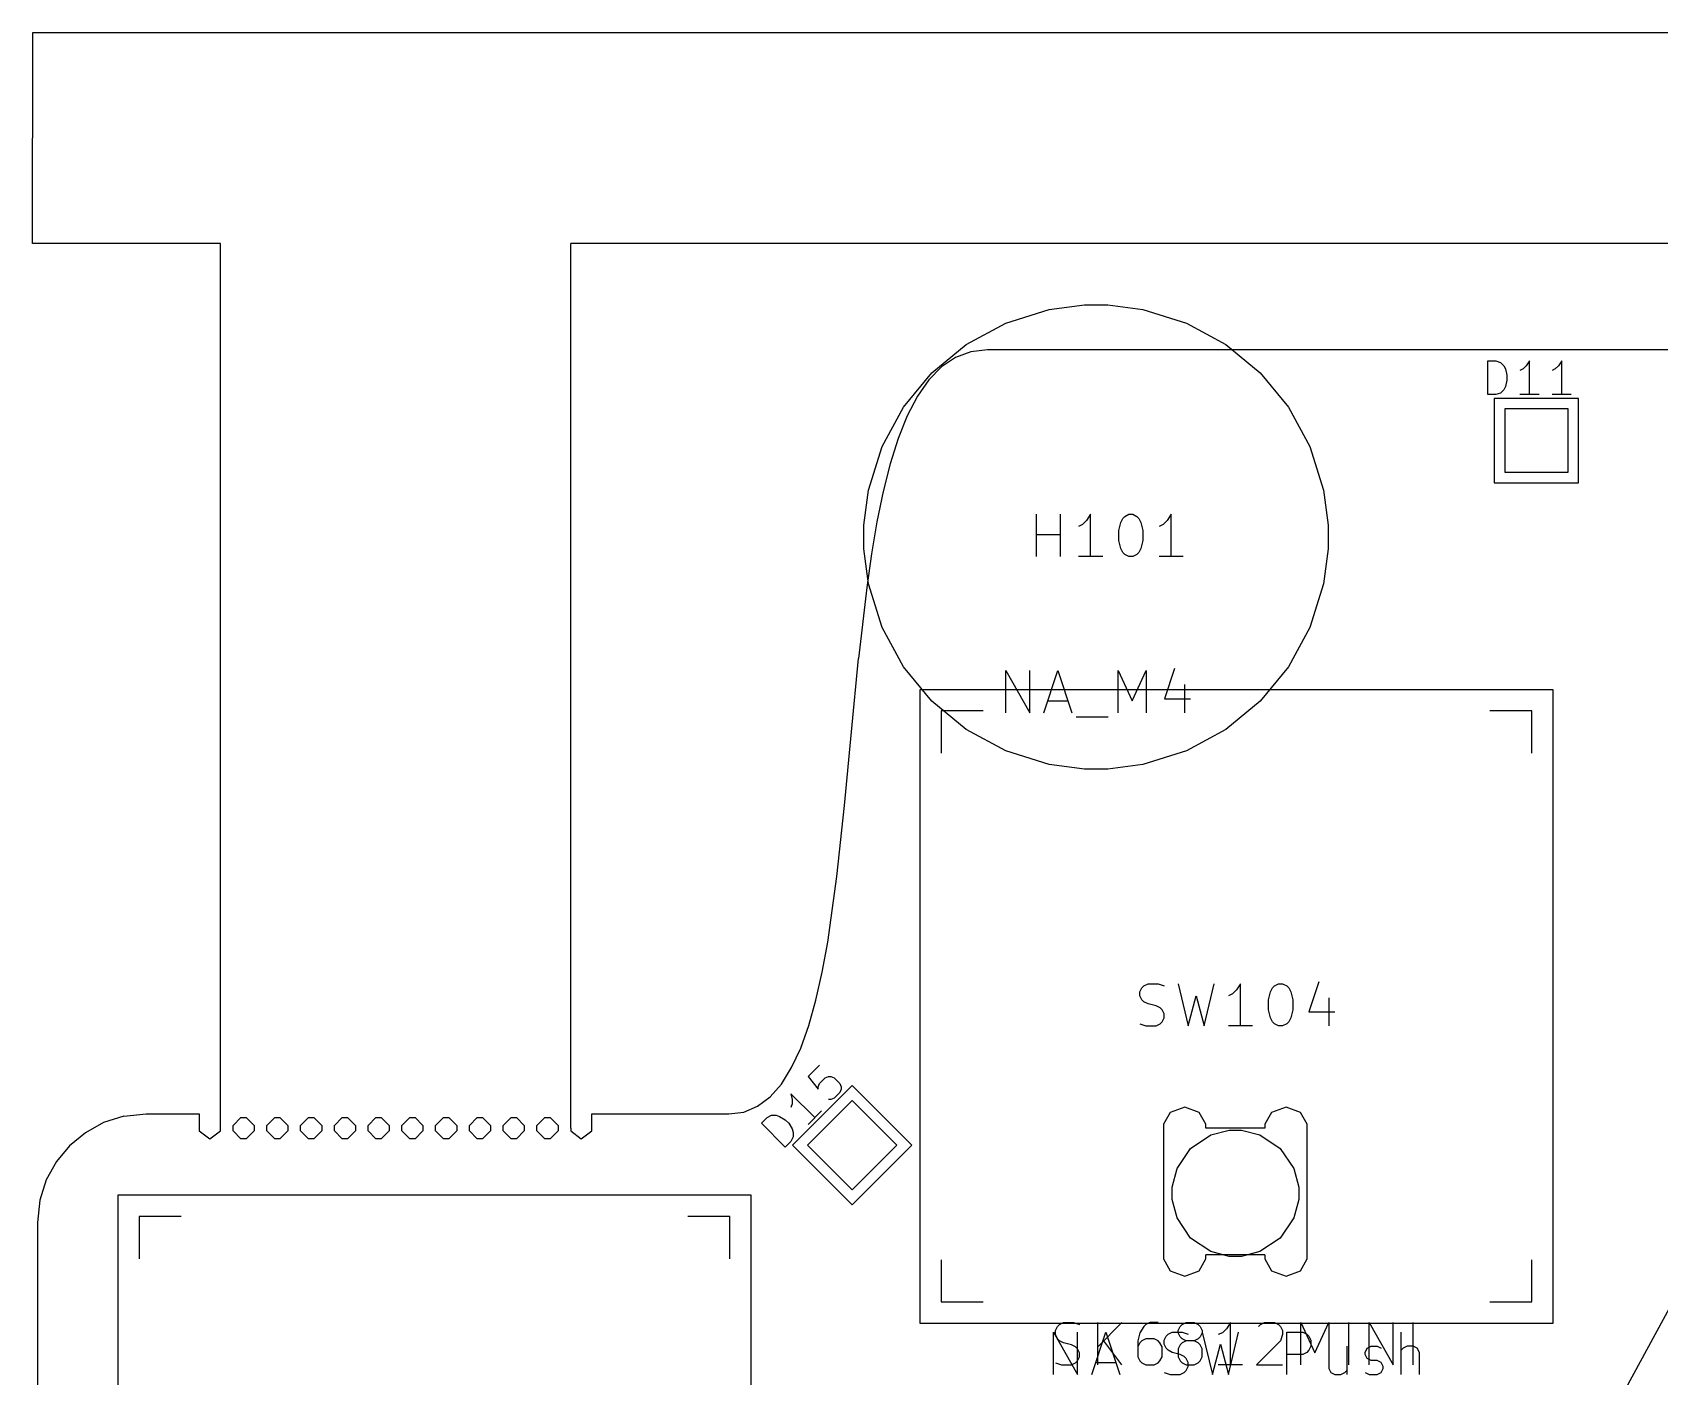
# Model space of a CAD drawing. Extents: x 0 to 141, y 0 to 216.
# Drawn here: x 0.06 to 38.61, y 183.81 to 215.65 of the extents above; entities that cross this region are included whole.
import ezdxf

# ---------------------------------------------------------------- set-up
doc = ezdxf.new("R2010")
doc.units = 0
doc.layers.get('0').update_dxf_attribs({"linetype": 'CONTINUOUS'})

msp = doc.modelspace()

# ---------------------------------------------------------------- linework, layer by layer
at = {"color": 0}
for p, q in [((0.06063, 210.65), (0.07028, 215.649)), ((0.07028, 215.649), (134.151, 215.649)), ((4.51033, 210.65), (0.06063, 210.65)), ((4.51033, 189.695), (4.51033, 210.65)), ((12.8102, 189.695), (12.8102, 210.65)), ((80.4115, 210.65), (12.8102, 210.65)), ((23.118, 208.767), (24.1501, 209.087)), ((24.1501, 209.087), (24.9811, 209.199)), ((24.9811, 209.199), (25.2595, 209.199)), ((25.2595, 209.199), (25.5364, 209.199)), ((25.5364, 209.199), (26.3674, 209.087)), ((26.3674, 209.087), (27.3995, 208.767)), ((22.1823, 208.26), (23.118, 208.767)), ((27.3995, 208.767), (28.3338, 208.26)), ((21.3692, 207.588), (22.1823, 208.26)), ((28.3338, 208.26), (29.1483, 207.588)), ((21.926, 207.953), (21.5938, 207.73)), ((22.2911, 208.087), (21.926, 207.953)), ((22.688, 208.132), (22.2911, 208.087)), ((54.58, 208.132), (22.688, 208.132)), ((34.5364, 207.071), (34.5364, 207.871)), ((34.5364, 207.871), (34.7279, 207.871)), ((34.7279, 207.871), (34.8423, 207.833)), ((34.8423, 207.833), (34.9181, 207.757)), ((35.5272, 207.871), (35.4513, 207.757)), ((35.5272, 207.071), (35.5272, 207.871)), ((36.2892, 207.871), (36.2133, 207.757)), ((36.2892, 207.071), (36.2892, 207.871)), ((20.6968, 206.775), (21.3692, 207.588)), ((21.2948, 207.424), (21.0247, 207.035)), ((21.5938, 207.73), (21.2948, 207.424)), ((29.1483, 207.588), (29.8194, 206.775)), ((34.9181, 207.757), (34.9567, 207.68)), ((34.9567, 207.68), (34.9939, 207.529)), ((34.9939, 207.414), (34.9567, 207.261)), ((34.9939, 207.529), (34.9939, 207.414)), ((35.3755, 207.68), (35.2986, 207.643)), ((35.4513, 207.757), (35.3755, 207.68)), ((36.1379, 207.68), (36.0606, 207.643)), ((36.2133, 207.757), (36.1379, 207.68)), ((21.0247, 207.035), (20.785, 206.571)), ((34.7279, 207.071), (34.5364, 207.071)), ((34.8423, 207.109), (34.7279, 207.071)), ((34.9181, 207.185), (34.8423, 207.109)), ((34.9567, 207.261), (34.9181, 207.185)), ((35.7558, 207.071), (35.2986, 207.071)), ((36.5181, 207.071), (36.0606, 207.071)), ((20.1896, 205.84), (20.6968, 206.775)), ((29.8194, 206.775), (30.3265, 205.84)), ((36.6889, 206.983), (34.6893, 206.983)), ((34.6893, 206.983), (34.6893, 204.983)), ((36.4395, 206.733), (34.9388, 206.733)), ((34.9388, 206.733), (34.9388, 205.233)), ((36.4395, 205.233), (36.4395, 206.733)), ((36.6889, 204.983), (36.6889, 206.983)), ((20.785, 206.571), (20.57, 206.035)), ((19.8699, 204.808), (20.1896, 205.84)), ((20.57, 206.035), (20.3812, 205.434)), ((30.3265, 205.84), (30.6462, 204.808)), ((20.3812, 205.434), (20.2144, 204.774)), ((34.9388, 205.233), (36.4395, 205.233)), ((19.7583, 203.977), (19.8699, 204.808)), ((20.2144, 204.774), (20.067, 204.06)), ((30.6462, 204.808), (30.7592, 203.977)), ((34.6893, 204.983), (36.6889, 204.983)), ((19.7583, 203.699), (19.7583, 203.977)), ((20.067, 204.06), (19.9388, 203.301)), ((23.8442, 203.236), (23.8442, 204.236)), ((24.4161, 203.236), (24.4161, 204.236)), ((24.9397, 203.998), (24.8447, 203.95)), ((25.0348, 204.093), (24.9397, 203.998)), ((25.1299, 204.236), (25.0348, 204.093)), ((25.1299, 203.236), (25.1299, 204.236)), ((25.7969, 203.854), (25.8451, 204.045)), ((25.8451, 204.045), (25.8919, 204.141)), ((25.8919, 204.141), (25.9402, 204.188)), ((25.9402, 204.188), (26.0353, 204.236)), ((26.0353, 204.236), (26.1304, 204.236)), ((26.1304, 204.236), (26.2254, 204.188)), ((26.2254, 204.188), (26.2737, 204.141)), ((26.2737, 204.141), (26.3205, 204.045)), ((26.3205, 204.045), (26.3688, 203.854)), ((26.8442, 203.998), (26.7491, 203.95)), ((26.9393, 204.093), (26.8442, 203.998)), ((27.0343, 204.236), (26.9393, 204.093)), ((27.0343, 203.236), (27.0343, 204.236)), ((30.7592, 203.977), (30.7592, 203.699)), ((19.7583, 203.422), (19.7583, 203.699)), ((23.8442, 203.76), (24.4161, 203.76)), ((25.7969, 203.616), (25.7969, 203.854)), ((25.8451, 203.426), (25.7969, 203.616)), ((26.3688, 203.616), (26.3205, 203.426)), ((26.3688, 203.854), (26.3688, 203.616)), ((30.7592, 203.699), (30.7592, 203.422)), ((19.8699, 202.591), (19.7583, 203.422)), ((19.9388, 203.301), (19.8245, 202.504)), ((25.4165, 203.236), (24.8447, 203.236)), ((25.8919, 203.331), (25.8451, 203.426)), ((25.9402, 203.284), (25.8919, 203.331)), ((26.0353, 203.236), (25.9402, 203.284)), ((26.1304, 203.236), (26.0353, 203.236)), ((26.2254, 203.284), (26.1304, 203.236)), ((26.2737, 203.331), (26.2254, 203.284)), ((26.3205, 203.426), (26.2737, 203.331)), ((27.321, 203.236), (26.7491, 203.236)), ((30.7592, 203.422), (30.6462, 202.591)), ((19.8245, 202.504), (19.6301, 200.824)), ((20.1896, 201.559), (19.8699, 202.591)), ((30.6462, 202.591), (30.3265, 201.559)), ((20.6968, 200.624), (20.1896, 201.559)), ((30.3265, 201.559), (29.8194, 200.624)), ((19.462, 199.082), (19.6301, 200.824)), ((21.3692, 199.81), (20.6968, 200.624)), ((23.1166, 199.536), (23.1166, 200.536)), ((23.1166, 200.536), (23.6871, 199.536)), ((23.6871, 199.536), (23.6871, 200.536)), ((24.0206, 199.536), (24.3541, 200.536)), ((24.3541, 200.536), (24.6876, 199.536)), ((25.7831, 199.536), (25.7831, 200.536)), ((25.7831, 200.536), (26.1166, 199.821)), ((26.1166, 199.821), (26.4487, 200.536)), ((26.4487, 200.536), (26.4487, 199.536)), ((27.1157, 200.583), (26.8773, 199.869)), ((29.8194, 200.624), (29.1483, 199.81)), ((36.0839, 200.079), (21.084, 200.079)), ((21.084, 200.079), (21.084, 185.079)), ((27.3541, 200.203), (27.3541, 199.536)), ((36.0839, 185.079), (36.0839, 200.079)), ((22.1823, 199.139), (21.3692, 199.81)), ((24.1157, 199.821), (24.5925, 199.821)), ((26.8773, 199.869), (27.4974, 199.869)), ((29.1483, 199.81), (28.3338, 199.139)), ((22.5833, 199.578), (21.5842, 199.578)), ((21.5842, 199.578), (21.5842, 198.578)), ((24.7826, 199.441), (25.5447, 199.441)), ((35.5836, 199.578), (34.5833, 199.578)), ((35.5836, 198.578), (35.5836, 199.578)), ((19.2994, 197.339), (19.462, 199.082)), ((23.118, 198.632), (22.1823, 199.139)), ((28.3338, 199.139), (27.3995, 198.632)), ((24.1501, 198.312), (23.118, 198.632)), ((27.3995, 198.632), (26.3674, 198.312)), ((24.9811, 198.199), (24.1501, 198.312)), ((25.2595, 198.199), (24.9811, 198.199)), ((25.5364, 198.199), (25.2595, 198.199)), ((26.3674, 198.312), (25.5364, 198.199)), ((19.1189, 195.659), (19.2994, 197.339)), ((18.8998, 194.104), (19.1189, 195.659)), ((18.7675, 193.391), (18.8998, 194.104)), ((18.6187, 192.73), (18.7675, 193.391)), ((26.3936, 193.069), (26.4886, 193.115)), ((26.4886, 193.115), (26.727, 193.115)), ((26.727, 193.115), (26.869, 193.069)), ((27.2025, 193.115), (27.4409, 192.116)), ((27.8226, 192.116), (28.0596, 193.115)), ((28.6784, 193.115), (28.5833, 192.974)), ((28.6784, 192.116), (28.6784, 193.115)), ((29.4886, 193.069), (29.5837, 193.115)), ((29.5837, 193.115), (29.6788, 193.115)), ((29.6788, 193.115), (29.7739, 193.069)), ((30.536, 193.164), (30.2975, 192.448)), ((18.4506, 192.129), (18.6187, 192.73)), ((26.2985, 192.925), (26.3453, 193.021)), ((26.2985, 192.83), (26.2985, 192.925)), ((26.3453, 192.735), (26.2985, 192.83)), ((26.3453, 193.021), (26.3936, 193.069)), ((26.3936, 192.687), (26.3453, 192.735)), ((27.4409, 192.116), (27.631, 192.83)), ((27.631, 192.83), (27.8226, 192.116)), ((28.4882, 192.877), (28.3931, 192.83)), ((28.5833, 192.974), (28.4882, 192.877)), ((29.3453, 192.735), (29.3935, 192.925)), ((29.3453, 192.497), (29.3453, 192.735)), ((29.3935, 192.925), (29.4404, 193.021)), ((29.4404, 193.021), (29.4886, 193.069)), ((29.7739, 193.069), (29.8221, 193.021)), ((29.8221, 193.021), (29.869, 192.925)), ((29.869, 192.925), (29.9172, 192.735)), ((29.9172, 192.735), (29.9172, 192.497)), ((30.7744, 192.782), (30.7744, 192.116)), ((26.4886, 192.64), (26.3936, 192.687)), ((26.6788, 192.592), (26.4886, 192.64)), ((26.7739, 192.545), (26.6788, 192.592)), ((26.8222, 192.497), (26.7739, 192.545)), ((26.869, 192.402), (26.8222, 192.497)), ((26.869, 192.307), (26.869, 192.402)), ((29.3935, 192.307), (29.3453, 192.497)), ((29.9172, 192.497), (29.869, 192.307)), ((30.2975, 192.448), (30.9177, 192.448)), ((18.2604, 191.593), (18.4506, 192.129)), ((26.2985, 192.163), (26.4404, 192.116)), ((26.4404, 192.116), (26.6788, 192.116)), ((26.6788, 192.116), (26.7739, 192.163)), ((26.7739, 192.163), (26.8222, 192.212)), ((26.8222, 192.212), (26.869, 192.307)), ((28.965, 192.116), (28.3931, 192.116)), ((29.4404, 192.212), (29.3935, 192.307)), ((29.4886, 192.163), (29.4404, 192.212)), ((29.5837, 192.116), (29.4886, 192.163)), ((29.6788, 192.116), (29.5837, 192.116)), ((29.7739, 192.163), (29.6788, 192.116)), ((29.8221, 192.212), (29.7739, 192.163)), ((29.869, 192.307), (29.8221, 192.212)), ((18.0454, 191.128), (18.2604, 191.593)), ((17.8043, 190.741), (18.0454, 191.128)), ((18.7027, 191.185), (18.434, 190.916)), ((18.434, 190.916), (18.6765, 190.62)), ((18.7027, 190.755), (18.8378, 190.889)), ((18.8378, 190.889), (18.9191, 190.916)), ((18.9191, 190.916), (18.9728, 190.916)), ((18.9728, 190.916), (19.0528, 190.889)), ((19.0528, 190.889), (19.1878, 190.755)), ((17.2393, 190.212), (17.5369, 190.434)), ((17.5369, 190.434), (17.8043, 190.741)), ((18.5952, 189.946), (18.0303, 190.512)), ((18.0303, 190.512), (18.0564, 190.377)), ((19.4786, 190.705), (18.0647, 189.291)), ((18.6765, 190.674), (18.7027, 190.755)), ((18.6765, 190.62), (18.6765, 190.674)), ((19.1878, 190.538), (19.0528, 190.404)), ((19.1878, 190.755), (19.2154, 190.674)), ((19.2154, 190.62), (19.1878, 190.538)), ((19.2154, 190.674), (19.2154, 190.62)), ((20.8925, 189.291), (19.4786, 190.705)), ((2.2214, 189.979), (2.75608, 190.032)), ((2.75608, 190.032), (4.0101, 190.032)), ((4.0101, 190.032), (4.0101, 189.695)), ((13.3105, 189.695), (13.3105, 190.032)), ((13.3105, 190.032), (16.5558, 190.032)), ((16.5558, 190.032), (16.9127, 190.077)), ((16.9127, 190.077), (17.2393, 190.212)), ((18.0564, 190.27), (18.0303, 190.188)), ((18.0564, 190.377), (18.0564, 190.27)), ((19.4786, 190.351), (18.4175, 189.291)), ((18.7565, 190.107), (18.434, 189.785)), ((18.9728, 190.377), (18.9191, 190.377)), ((19.0528, 190.404), (18.9728, 190.377)), ((20.5397, 189.291), (19.4786, 190.351)), ((27.0151, 190.067), (26.8593, 189.786)), ((27.3582, 190.191), (27.0151, 190.067)), ((27.7013, 190.067), (27.3582, 190.191)), ((27.8584, 189.786), (27.7013, 190.067)), ((29.4142, 190.067), (29.2585, 189.786)), ((29.7587, 190.191), (29.4142, 190.067)), ((30.1019, 190.067), (29.7587, 190.191)), ((30.2589, 189.786), (30.1019, 190.067)), ((1.74046, 189.826), (1.31189, 189.588)), ((2.2214, 189.979), (1.74046, 189.826)), ((4.0101, 189.695), (4.0101, 189.633)), ((4.51033, 189.633), (4.51033, 189.695)), ((4.81072, 189.758), (4.99678, 189.945)), ((4.81072, 189.695), (4.81072, 189.758)), ((4.81072, 189.633), (4.81072, 189.695)), ((4.99678, 189.945), (5.06017, 189.945)), ((5.06017, 189.945), (5.12216, 189.945)), ((5.12216, 189.945), (5.31096, 189.758)), ((5.31096, 189.758), (5.31096, 189.695)), ((5.31096, 189.695), (5.31096, 189.633)), ((5.61139, 189.758), (5.79741, 189.945)), ((5.61139, 189.695), (5.61139, 189.758)), ((5.61139, 189.633), (5.61139, 189.695)), ((5.79741, 189.945), (5.8608, 189.945)), ((5.8608, 189.945), (5.92282, 189.945)), ((5.92282, 189.945), (6.11022, 189.758)), ((6.11022, 189.758), (6.11022, 189.695)), ((6.11022, 189.695), (6.11022, 189.633)), ((6.41064, 189.758), (6.59666, 189.945)), ((6.41064, 189.695), (6.41064, 189.758)), ((6.41064, 189.633), (6.41064, 189.695)), ((6.59666, 189.945), (6.66006, 189.945)), ((6.66006, 189.945), (6.72208, 189.945)), ((6.72208, 189.945), (6.91085, 189.758)), ((6.91085, 189.758), (6.91085, 189.695)), ((6.91085, 189.695), (6.91085, 189.633)), ((7.21127, 189.758), (7.39733, 189.945)), ((7.21127, 189.695), (7.21127, 189.758)), ((7.21127, 189.633), (7.21127, 189.695)), ((7.39733, 189.945), (7.46069, 189.945)), ((7.46069, 189.945), (7.5227, 189.945)), ((7.5227, 189.945), (7.71013, 189.758)), ((7.71013, 189.758), (7.71013, 189.695)), ((7.71013, 189.695), (7.71013, 189.633)), ((8.01053, 189.758), (8.19796, 189.945)), ((8.01053, 189.695), (8.01053, 189.758)), ((8.01053, 189.633), (8.01053, 189.695)), ((8.19796, 189.945), (8.26135, 189.945)), ((8.26135, 189.945), (8.32337, 189.945)), ((8.32337, 189.945), (8.51076, 189.758)), ((8.51076, 189.758), (8.51076, 189.695)), ((8.51076, 189.695), (8.51076, 189.633)), ((8.81119, 189.758), (8.99721, 189.945)), ((8.81119, 189.695), (8.81119, 189.758)), ((8.81119, 189.633), (8.81119, 189.695)), ((8.99721, 189.945), (9.0606, 189.945)), ((9.0606, 189.945), (9.12262, 189.945)), ((9.12262, 189.945), (9.31002, 189.758)), ((9.31002, 189.758), (9.31002, 189.695)), ((9.31002, 189.695), (9.31002, 189.633)), ((9.61044, 189.758), (9.79784, 189.945)), ((9.61044, 189.695), (9.61044, 189.758)), ((9.61044, 189.633), (9.61044, 189.695)), ((9.79784, 189.945), (9.86123, 189.945)), ((9.86123, 189.945), (9.92325, 189.945)), ((9.92325, 189.945), (10.1107, 189.758)), ((10.1107, 189.758), (10.1107, 189.695)), ((10.1107, 189.695), (10.1107, 189.633)), ((10.4111, 189.758), (10.5971, 189.945)), ((10.4111, 189.695), (10.4111, 189.758)), ((10.4111, 189.633), (10.4111, 189.695)), ((10.5971, 189.945), (10.6605, 189.945)), ((10.6605, 189.945), (10.7225, 189.945)), ((10.7225, 189.945), (10.9113, 189.758)), ((10.9113, 189.758), (10.9113, 189.695)), ((10.9113, 189.695), (10.9113, 189.633)), ((11.2103, 189.758), (11.3978, 189.945)), ((11.2103, 189.695), (11.2103, 189.758)), ((11.2103, 189.633), (11.2103, 189.695)), ((11.3978, 189.945), (11.4612, 189.945)), ((11.4612, 189.945), (11.5232, 189.945)), ((11.5232, 189.945), (11.7106, 189.758)), ((11.7106, 189.758), (11.7106, 189.695)), ((11.7106, 189.695), (11.7106, 189.633)), ((12.011, 189.758), (12.197, 189.945)), ((12.011, 189.695), (12.011, 189.758)), ((12.011, 189.633), (12.011, 189.695)), ((12.197, 189.945), (12.2604, 189.945)), ((12.2604, 189.945), (12.3224, 189.945)), ((12.3224, 189.945), (12.5112, 189.758)), ((12.5112, 189.758), (12.5112, 189.695)), ((12.5112, 189.695), (12.5112, 189.633)), ((12.8102, 189.695), (12.8102, 189.633)), ((13.3105, 189.633), (13.3105, 189.695)), ((17.3288, 189.811), (17.4639, 189.946)), ((17.8952, 189.246), (17.3288, 189.811)), ((17.4639, 189.946), (17.5714, 190)), ((17.5714, 190), (17.6802, 190)), ((17.6802, 190), (17.7602, 189.974)), ((17.7602, 189.974), (17.8952, 189.892)), ((17.8952, 189.892), (17.9765, 189.811)), ((17.9765, 189.811), (18.0564, 189.677)), ((18.0564, 189.677), (18.084, 189.596)), ((26.8593, 189.786), (26.8593, 189.691)), ((26.8593, 189.691), (26.8593, 186.691)), ((27.8584, 189.691), (27.8584, 189.786)), ((29.2585, 189.691), (27.8584, 189.691)), ((27.9742, 189.534), (28.4124, 189.651)), ((28.4124, 189.651), (28.5585, 189.651)), ((28.5585, 189.651), (28.7032, 189.651)), ((28.7032, 189.651), (29.1414, 189.534)), ((29.2585, 189.786), (29.2585, 189.691)), ((30.2589, 189.691), (30.2589, 189.786)), ((30.2589, 186.691), (30.2589, 189.691)), ((0.93707, 189.275), (0.62563, 188.902)), ((1.31189, 189.588), (0.93707, 189.275)), ((4.0101, 189.633), (4.25951, 189.446)), ((4.25951, 189.446), (4.51033, 189.633)), ((4.99678, 189.444), (4.81072, 189.633)), ((5.06017, 189.444), (4.99678, 189.444)), ((5.12216, 189.444), (5.06017, 189.444)), ((5.31096, 189.633), (5.12216, 189.444)), ((5.79741, 189.444), (5.61139, 189.633)), ((5.8608, 189.444), (5.79741, 189.444)), ((5.92282, 189.444), (5.8608, 189.444)), ((6.11022, 189.633), (5.92282, 189.444)), ((6.59666, 189.444), (6.41064, 189.633)), ((6.66006, 189.444), (6.59666, 189.444)), ((6.72208, 189.444), (6.66006, 189.444)), ((6.91085, 189.633), (6.72208, 189.444)), ((7.39733, 189.444), (7.21127, 189.633)), ((7.46069, 189.444), (7.39733, 189.444)), ((7.5227, 189.444), (7.46069, 189.444)), ((7.71013, 189.633), (7.5227, 189.444)), ((8.19796, 189.444), (8.01053, 189.633)), ((8.26135, 189.444), (8.19796, 189.444)), ((8.32337, 189.444), (8.26135, 189.444)), ((8.51076, 189.633), (8.32337, 189.444)), ((8.99721, 189.444), (8.81119, 189.633)), ((9.0606, 189.444), (8.99721, 189.444)), ((9.12262, 189.444), (9.0606, 189.444)), ((9.31002, 189.633), (9.12262, 189.444)), ((9.79784, 189.444), (9.61044, 189.633)), ((9.86123, 189.444), (9.79784, 189.444)), ((9.92325, 189.444), (9.86123, 189.444)), ((10.1107, 189.633), (9.92325, 189.444)), ((10.5971, 189.444), (10.4111, 189.633)), ((10.6605, 189.444), (10.5971, 189.444)), ((10.7225, 189.444), (10.6605, 189.444)), ((10.9113, 189.633), (10.7225, 189.444)), ((11.3978, 189.444), (11.2103, 189.633)), ((11.4612, 189.444), (11.3978, 189.444)), ((11.5232, 189.444), (11.4612, 189.444)), ((11.7106, 189.633), (11.5232, 189.444)), ((12.197, 189.444), (12.011, 189.633)), ((12.2604, 189.444), (12.197, 189.444)), ((12.3224, 189.444), (12.2604, 189.444)), ((12.5112, 189.633), (12.3224, 189.444)), ((12.8102, 189.633), (13.0597, 189.446)), ((13.0597, 189.446), (13.3105, 189.633)), ((18.0303, 189.381), (17.8952, 189.246)), ((18.084, 189.489), (18.0303, 189.381)), ((18.0647, 189.291), (19.4786, 187.876)), ((18.084, 189.596), (18.084, 189.489)), ((18.4175, 189.291), (19.4786, 188.23)), ((19.4786, 187.876), (20.8925, 189.291)), ((19.4786, 188.23), (20.5397, 189.291)), ((27.4974, 189.213), (27.9742, 189.534)), ((29.1414, 189.534), (29.6182, 189.213)), ((0.62563, 188.902), (0.38585, 188.473)), ((27.1763, 188.736), (27.4974, 189.213)), ((29.6182, 189.213), (29.9406, 188.736)), ((27.0592, 188.298), (27.1763, 188.736)), ((29.9406, 188.736), (30.0591, 188.298)), ((0.38585, 188.473), (0.23289, 187.991)), ((17.0835, 188.104), (2.08359, 188.104)), ((2.08359, 188.104), (2.08359, 173.104)), ((17.0835, 173.104), (17.0835, 188.104)), ((27.0592, 188.151), (27.0592, 188.298)), ((27.0592, 188.006), (27.0592, 188.151)), ((30.0591, 188.298), (30.0591, 188.151)), ((30.0591, 188.151), (30.0591, 188.006)), ((0.23289, 187.991), (0.18052, 187.457)), ((27.1763, 187.568), (27.0592, 188.006)), ((30.0591, 188.006), (29.9406, 187.568)), ((0.18052, 187.457), (0.18052, 135.657)), ((3.58429, 187.603), (2.58382, 187.603)), ((2.58382, 187.603), (2.58382, 186.603)), ((16.5833, 187.603), (15.5842, 187.603)), ((16.5833, 186.603), (16.5833, 187.603)), ((27.4974, 187.091), (27.1763, 187.568)), ((29.9406, 187.568), (29.6182, 187.091)), ((27.9742, 186.77), (27.4974, 187.091)), ((29.6182, 187.091), (29.1414, 186.77)), ((21.5842, 186.578), (21.5842, 185.579)), ((26.8593, 186.691), (26.8593, 186.598)), ((26.8593, 186.598), (27.0151, 186.316)), ((27.7013, 186.316), (27.8584, 186.598)), ((29.2585, 186.691), (27.8584, 186.691)), ((27.8584, 186.598), (27.8584, 186.691)), ((28.4124, 186.651), (27.9742, 186.77)), ((28.5585, 186.651), (28.4124, 186.651)), ((28.7032, 186.651), (28.5585, 186.651)), ((29.1414, 186.77), (28.7032, 186.651)), ((29.2585, 186.691), (29.2585, 186.598)), ((29.2585, 186.598), (29.4142, 186.316)), ((30.1019, 186.316), (30.2589, 186.598)), ((30.2589, 186.598), (30.2589, 186.691)), ((35.5836, 185.579), (35.5836, 186.578)), ((37.6121, 183.168), (39.5069, 186.658)), ((27.0151, 186.316), (27.3582, 186.191)), ((27.3582, 186.191), (27.7013, 186.316)), ((29.4142, 186.316), (29.7587, 186.191)), ((29.7587, 186.191), (30.1019, 186.316)), ((21.5842, 185.579), (22.5833, 185.579)), ((34.5833, 185.579), (35.5836, 185.579)), ((21.084, 185.079), (36.0839, 185.079)), ((24.3444, 184.993), (24.3926, 185.04)), ((24.3926, 185.04), (24.4878, 185.088)), ((24.4878, 185.088), (24.7247, 185.088)), ((24.7247, 185.088), (24.8681, 185.04)), ((25.2966, 184.088), (25.2966, 185.088)), ((25.8685, 185.088), (25.2966, 184.517)), ((26.439, 185.04), (26.3922, 184.993)), ((26.5355, 185.088), (26.439, 185.04)), ((26.7257, 185.088), (26.5355, 185.088)), ((27.2493, 184.993), (27.2976, 185.04)), ((27.2976, 185.04), (27.3926, 185.088)), ((27.3926, 185.088), (27.5828, 185.088)), ((27.5828, 185.088), (27.6779, 185.04)), ((27.6779, 185.04), (27.7247, 184.993)), ((28.44, 185.088), (28.3449, 184.945)), ((28.44, 184.088), (28.44, 185.088)), ((29.1069, 184.993), (29.1538, 185.04)), ((29.1538, 185.04), (29.2489, 185.088)), ((29.2489, 185.088), (29.4872, 185.088)), ((29.4872, 185.088), (29.5824, 185.04)), ((29.5824, 185.04), (29.6306, 184.993)), ((30.106, 184.088), (30.106, 185.088)), ((30.106, 185.088), (30.4395, 184.375)), ((30.4395, 184.375), (30.773, 185.088)), ((30.773, 185.088), (30.773, 184.088)), ((31.2498, 184.088), (31.2498, 185.088)), ((31.7252, 184.088), (31.7252, 185.088)), ((31.7252, 185.088), (32.2971, 184.088)), ((32.2971, 184.088), (32.2971, 185.088)), ((32.7725, 184.088), (32.7725, 185.088)), ((24.2507, 183.861), (24.2507, 184.861)), ((24.2507, 184.861), (24.8212, 183.861)), ((24.2976, 184.898), (24.3444, 184.993)), ((24.2976, 184.803), (24.2976, 184.898)), ((24.3444, 184.707), (24.2976, 184.803)), ((24.3926, 184.66), (24.3444, 184.707)), ((24.4878, 184.612), (24.3926, 184.66)), ((24.8212, 183.861), (24.8212, 184.861)), ((25.1547, 183.861), (25.4882, 184.861)), ((25.8685, 184.088), (25.44, 184.66)), ((25.4882, 184.861), (25.8217, 183.861)), ((26.2971, 184.85), (26.2489, 184.66)), ((26.2489, 184.66), (26.2489, 184.278)), ((26.3922, 184.993), (26.2971, 184.85)), ((26.344, 184.66), (26.2971, 184.612)), ((26.439, 184.707), (26.344, 184.66)), ((26.6306, 184.707), (26.439, 184.707)), ((26.7257, 184.66), (26.6306, 184.707)), ((26.7725, 184.612), (26.7257, 184.66)), ((26.869, 184.671), (26.9172, 184.766)), ((26.869, 184.576), (26.869, 184.671)), ((26.9172, 184.766), (26.9641, 184.813)), ((26.9641, 184.813), (27.0605, 184.861)), ((27.0605, 184.861), (27.2976, 184.861)), ((27.2011, 184.898), (27.2493, 184.993)), ((27.2011, 184.85), (27.2011, 184.898)), ((27.2493, 184.755), (27.2011, 184.85)), ((27.2976, 184.707), (27.2493, 184.755)), ((27.2976, 184.861), (27.4409, 184.813)), ((27.3926, 184.66), (27.2976, 184.707)), ((27.3926, 184.66), (27.2976, 184.612)), ((27.5828, 184.66), (27.3926, 184.66)), ((27.6779, 184.707), (27.5828, 184.66)), ((27.6779, 184.612), (27.5828, 184.66)), ((27.7247, 184.755), (27.6779, 184.707)), ((27.7247, 184.993), (27.773, 184.898)), ((27.773, 184.85), (27.7247, 184.755)), ((27.773, 184.898), (27.773, 184.85)), ((27.7744, 184.861), (28.0128, 183.861)), ((28.2498, 184.85), (28.1547, 184.803)), ((28.3449, 184.945), (28.2498, 184.85)), ((28.3931, 183.861), (28.6315, 184.861)), ((29.6306, 184.66), (29.0587, 184.088)), ((29.6306, 184.993), (29.6774, 184.898)), ((29.6774, 184.803), (29.6306, 184.66)), ((29.6774, 184.898), (29.6774, 184.803)), ((29.7739, 183.861), (29.7739, 184.861)), ((29.7739, 184.861), (30.1556, 184.861)), ((30.1556, 184.861), (30.2507, 184.813)), ((30.2507, 184.813), (30.2975, 184.766)), ((30.2975, 184.766), (30.3458, 184.671)), ((30.3458, 184.671), (30.3458, 184.527)), ((32.4886, 183.861), (32.4886, 184.861)), ((24.6779, 184.565), (24.4878, 184.612)), ((24.773, 184.517), (24.6779, 184.565)), ((24.8212, 184.47), (24.773, 184.517)), ((24.8681, 184.375), (24.8212, 184.47)), ((24.8212, 184.183), (24.8681, 184.278)), ((24.8681, 184.278), (24.8681, 184.375)), ((26.2971, 184.612), (26.2489, 184.517)), ((26.2489, 184.278), (26.2971, 184.183)), ((26.8207, 184.517), (26.7725, 184.612)), ((26.7725, 184.183), (26.8207, 184.278)), ((26.8207, 184.278), (26.8207, 184.517)), ((26.9172, 184.48), (26.869, 184.576)), ((26.9641, 184.433), (26.9172, 184.48)), ((27.0605, 184.384), (26.9641, 184.433)), ((27.2507, 184.337), (27.0605, 184.384)), ((27.2493, 184.565), (27.2011, 184.47)), ((27.2011, 184.47), (27.2011, 184.278)), ((27.2011, 184.278), (27.2493, 184.183)), ((27.2976, 184.612), (27.2493, 184.565)), ((27.3458, 184.289), (27.2507, 184.337)), ((27.3926, 184.242), (27.3458, 184.289)), ((27.7247, 184.565), (27.6779, 184.612)), ((27.773, 184.47), (27.7247, 184.565)), ((27.7247, 184.183), (27.773, 184.278)), ((27.773, 184.278), (27.773, 184.47)), ((28.0128, 183.861), (28.2029, 184.576)), ((28.2029, 184.576), (28.3931, 183.861)), ((30.1556, 184.337), (29.7739, 184.337)), ((30.2507, 184.384), (30.1556, 184.337)), ((30.2975, 184.433), (30.2507, 184.384)), ((30.3458, 184.527), (30.2975, 184.433)), ((30.7744, 184.527), (30.7744, 184.004)), ((31.2029, 184.527), (31.2029, 183.861)), ((31.6315, 184.384), (31.6784, 184.48)), ((31.6315, 184.337), (31.6315, 184.384)), ((31.6784, 184.242), (31.6315, 184.337)), ((31.6784, 184.48), (31.7748, 184.527)), ((31.7748, 184.527), (31.9168, 184.527)), ((31.9168, 184.527), (32.0118, 184.48)), ((32.5355, 184.48), (32.4886, 184.433)), ((32.6319, 184.527), (32.5355, 184.48)), ((32.7739, 184.527), (32.6319, 184.527)), ((32.869, 184.48), (32.7739, 184.527)), ((32.9172, 184.384), (32.869, 184.48)), ((32.9172, 183.861), (32.9172, 184.384)), ((24.2976, 184.136), (24.4395, 184.088)), ((24.4395, 184.088), (24.6779, 184.088)), ((24.6779, 184.088), (24.773, 184.136)), ((24.773, 184.136), (24.8212, 184.183)), ((25.2498, 184.147), (25.7266, 184.147)), ((26.2971, 184.183), (26.344, 184.136)), ((26.344, 184.136), (26.439, 184.088)), ((26.439, 184.088), (26.6306, 184.088)), ((26.6306, 184.088), (26.7257, 184.136)), ((26.7257, 184.136), (26.7725, 184.183)), ((26.869, 183.909), (27.0123, 183.861)), ((27.2493, 184.183), (27.2976, 184.136)), ((27.2507, 183.861), (27.3458, 183.909)), ((27.2976, 184.136), (27.3926, 184.088)), ((27.3458, 183.909), (27.3926, 183.956)), ((27.4409, 184.147), (27.3926, 184.242)), ((27.3926, 184.088), (27.5828, 184.088)), ((27.3926, 183.956), (27.4409, 184.051)), ((27.4409, 184.051), (27.4409, 184.147)), ((27.5828, 184.088), (27.6779, 184.136)), ((27.6779, 184.136), (27.7247, 184.183)), ((28.7252, 184.088), (28.1547, 184.088)), ((29.0587, 184.088), (29.6774, 184.088)), ((30.7744, 184.004), (30.8226, 183.909)), ((30.8226, 183.909), (30.9177, 183.861)), ((31.0596, 183.861), (31.1547, 183.909)), ((31.1547, 183.909), (31.2029, 183.956)), ((31.6315, 183.909), (31.7266, 183.861)), ((31.7748, 184.194), (31.6784, 184.242)), ((31.9168, 184.194), (31.7748, 184.194)), ((32.0118, 184.147), (31.9168, 184.194)), ((31.9168, 183.861), (32.0118, 183.909)), ((32.0601, 184.051), (32.0118, 184.147)), ((32.0118, 183.909), (32.0601, 184.004)), ((32.0601, 184.004), (32.0601, 184.051)), ((27.0123, 183.861), (27.2507, 183.861)), ((30.9177, 183.861), (31.0596, 183.861)), ((31.7266, 183.861), (31.9168, 183.861))]:
    msp.add_line(p, q, dxfattribs=at)

doc.saveas('drawing.dxf')
